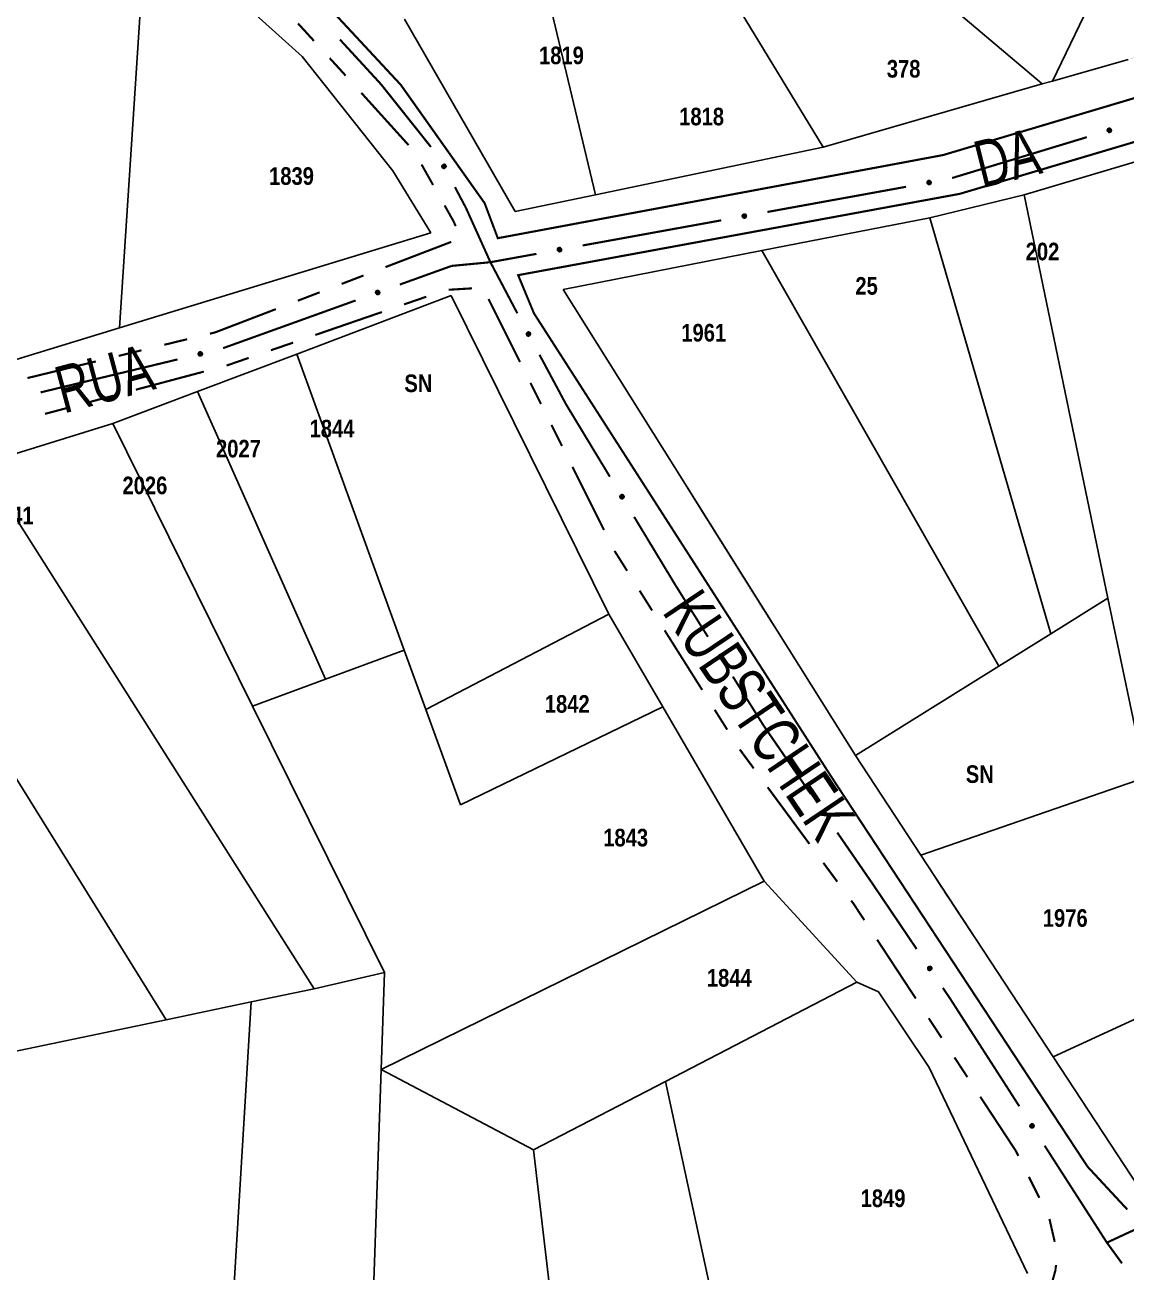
# Model space of a CAD drawing. Extents: x 201549 to 203722, y 4857623 to 4859778.
# Drawn here: x 202912.2 to 203006, y 4858339.4 to 4858445.6 of the extents above; entities that cross this region are included whole.
import ezdxf
from ezdxf.enums import TextEntityAlignment as Align

# ---------------------------------------------------------------- set-up
doc = ezdxf.new("R2010")
doc.units = 0
doc.header["$LTSCALE"] = 1.5
doc.header["$MEASUREMENT"] = 0
for name, color, linetype in [('CD-MALHA-LOTES', 40, 'CONTINUOUS'), ('RU-QUADRAS', 6, 'CONTINUOUS'), ('SV-EIXO-RUA-N-PAV', 6, 'CONTINUOUS'), ('SV-RUA-NAO-PAV-S-GUIA-C-GUIA', 7, 'CONTINUOUS'), ('SV-TXT-RUA-N-PAV-S-GUIA-C-GUIA', 7, 'CONTINUOUS'), ('Th_NmrPort', 1, 'CONTINUOUS')]:
    doc.layers.add(name, color=color, linetype=linetype)
doc.styles.add('ARIAL', font='ARIAL.TTF')
doc.styles.get("Standard").update_dxf_attribs({"font": 'swisscbo.ttf'})

msp = doc.modelspace()

# ---------------------------------------------------------------- linework, layer by layer
at = {"layer": 'CD-MALHA-LOTES', "linetype": 'Continuous'}
for p, q in [((202980.21, 4858435.22), (202959.81, 4858468.81)), ((202999.73, 4858440.83), (203012.38, 4858466.97)), ((202920.26, 4858419.81), (202922.54, 4858454.9)), ((202935.82, 4858442.94), (202922.54, 4858454.9)), ((202960.82, 4858431.15), (202955.15, 4858454.77)), ((202998.87, 4858440.59), (202988.61, 4858449.32)), ((202944.53, 4858446.12), (202953.97, 4858429.72)), ((202943.54, 4858433.2), (202935.82, 4858442.94)), ((202999.73, 4858440.83), (203006.19, 4858442.69)), ((202980.21, 4858435.22), (202998.87, 4858440.59)), ((202998.87, 4858440.59), (202999.73, 4858440.83)), ((202960.82, 4858431.15), (202980.21, 4858435.22)), ((203007.54, 4858434.18), (202997.32, 4858431.14)), ((202946.79, 4858427.92), (202943.54, 4858433.2)), ((202953.97, 4858429.72), (202960.82, 4858431.15)), ((202997.32, 4858431.14), (202989.28, 4858429.19)), ((202997.32, 4858431.14), (203004.47, 4858396.78)), ((202989.28, 4858429.19), (202974.99, 4858426.4)), ((202999.59, 4858393.74), (202989.28, 4858429.19)), ((202920.26, 4858419.81), (202946.79, 4858427.92)), ((202974.99, 4858426.4), (202958.05, 4858423.09)), ((202995.18, 4858390.99), (202974.99, 4858426.4)), ((202958.05, 4858423.09), (202982.96, 4858383.38)), ((202948.5, 4858422.57), (202935.35, 4858417.58)), ((202961.94, 4858395.43), (202948.5, 4858422.57)), ((202911.46, 4858417.11), (202920.26, 4858419.81)), ((202935.35, 4858417.58), (202926.9, 4858414.38)), ((202944.52, 4858392.36), (202935.35, 4858417.58)), ((202926.9, 4858414.38), (202919.69, 4858411.65)), ((202937.8, 4858389.88), (202926.9, 4858414.38)), ((202919.69, 4858411.65), (202908.49, 4858408.2)), ((202931.6, 4858387.58), (202919.69, 4858411.65)), ((202936.84, 4858363.5), (202908.49, 4858408.2)), ((202896.98, 4858404.69), (202924.23, 4858360.86)), ((203004.47, 4858396.78), (202999.59, 4858393.74)), ((203007.67, 4858381.49), (203004.47, 4858396.78)), ((202961.94, 4858395.43), (202946.36, 4858387.28)), ((202966.54, 4858387.52), (202961.94, 4858395.43)), ((202999.59, 4858393.74), (202995.18, 4858390.99)), ((202937.8, 4858389.88), (202944.52, 4858392.36)), ((202944.52, 4858392.36), (202946.36, 4858387.28)), ((202995.18, 4858390.99), (202982.96, 4858383.38)), ((202931.6, 4858387.58), (202937.8, 4858389.88)), ((202942.84, 4858364.87), (202931.6, 4858387.58)), ((202946.36, 4858387.28), (202949.31, 4858379.16)), ((202949.31, 4858379.16), (202966.54, 4858387.52)), ((202975.18, 4858372.68), (202966.54, 4858387.52)), ((202982.96, 4858383.38), (202988.53, 4858374.88)), ((203007.67, 4858381.49), (202988.53, 4858374.88)), ((202988.53, 4858374.88), (202999.8, 4858357.7)), ((202942.55, 4858356.62), (202975.18, 4858372.68)), ((202983.06, 4858364.05), (202975.18, 4858372.68)), ((202936.84, 4858363.5), (202942.84, 4858364.87)), ((202942.84, 4858364.87), (202942.55, 4858356.62)), ((202931.46, 4858362.38), (202936.84, 4858363.5)), ((202966.78, 4858355.61), (202983.06, 4858364.05)), ((202984.93, 4858363.25), (202983.06, 4858364.05)), ((202924.23, 4858360.86), (202931.46, 4858362.38)), ((202931.46, 4858362.38), (202929.33, 4858326.68)), ((202989.25, 4858356.78), (202984.93, 4858363.25)), ((203011.52, 4858363.09), (202999.8, 4858357.7)), ((202908.3, 4858357.54), (202924.23, 4858360.86)), ((202999.8, 4858357.7), (203007.07, 4858346.62)), ((202942.55, 4858356.62), (202941.53, 4858326.68)), ((202942.55, 4858356.62), (202955.52, 4858349.77)), ((202997.61, 4858339.25), (202989.25, 4858356.78)), ((202955.52, 4858349.77), (202966.78, 4858355.61)), ((202966.78, 4858355.61), (202972.84, 4858327.6)), ((202955.52, 4858349.77), (202958.219277, 4858326.845992))]:
    msp.add_line(p, q, dxfattribs=at)
at = {"layer": 'RU-QUADRAS', "linetype": 'Continuous'}
for points in [[(202838.78, 4858537.85, 0.01, 0.01, 0), (202855.11, 4858564.89, 0.01, 0.01, 0), (202873.18, 4858589.29, 0.01, 0.01, 0), (202905.35, 4858566.14, 0.01, 0.01, 0), (202963.88, 4858511.37, 0.01, 0.01, -0.012560619), (203003.42, 4858477, 0.01, 0.01, -0.0237926553), (203027.63, 4858448.85, 0.01, 0.01, 0), (202980.21, 4858435.22, 0.01, 0.01, 0), (202953.97, 4858429.72, 0.01, 0.01, 0), (202944.52, 4858446.13, 0.01, 0.01, 0.0347884466), (202932.18, 4858460.23, 0.01, 0.01, 0), (202910.77, 4858479.42, 0.01, 0.01, 0.0338844747), (202881.43, 4858508.94, 0.01, 0.01, 0)], [(202958.05, 4858423.09, 0.01, 0.01, 0), (202989.28, 4858429.19, 0.01, 0.01, 0), (202997.32, 4858431.14, 0.01, 0.01, 0), (203033.4, 4858441.86, 0.01, 0.01, 0), (203058.02, 4858399.48, 0.01, 0.01, 0), (203073.86, 4858375.85, 0.01, 0.01, 0), (203007.07, 4858346.62, 0.01, 0.01, -0.0101227555)]]:
    msp.add_lwpolyline(points, format="xyseb", close=True, dxfattribs=at)
msp.add_lwpolyline([(202922.54, 4858454.9, 0.01, 0.01, 0), (202935.82, 4858442.94, 0.01, 0.01, 0), (202943.54, 4858433.2, 0.01, 0.01, 0), (202946.79, 4858427.92, 0.01, 0.01, 0), (202880.94, 4858407.81, 0.01, 0.01, 0), (202884.67, 4858400.94, 0.01, 0.01, 0), (202919.69, 4858411.65, 0.01, 0.01, 0), (202948.5, 4858422.57, 0.01, 0.01, 0), (202961.94, 4858395.43, 0.01, 0.01, 0), (202975.18, 4858372.68, 0.01, 0.01, 0), (202983.05, 4858364.04, 0.01, 0.01, 0), (202984.93, 4858363.25, 0.01, 0.01, 0), (202989.25, 4858356.78, 0.01, 0.01, 0), (202997.61, 4858339.25, 0.01, 0.01, 0)], format="xyseb", dxfattribs=at)
at = {"layer": 'SV-EIXO-RUA-N-PAV', "const_width": 0.18}
for points in [[(202939.038156, 4858444.372873), (202942.421283, 4858440.691236)], [(202942.421283, 4858440.691236), (202942.534643, 4858440.567873)], [(202942.534643, 4858440.567873), (202946.78953, 4858435.221989)], [(202991.192133, 4858432.578005), (203002.67534, 4858436.061675)], [(202948.835505, 4858431.801008), (202949.771281, 4858430.033433)], [(202975.457516, 4858429.686997), (202987.264716, 4858431.829433)], [(202949.771281, 4858430.033433), (202949.778489, 4858430.019817)], [(202949.778489, 4858430.019817), (202951.825434, 4858425.474909)], [(202959.714583, 4858426.830416), (202971.521783, 4858428.972852)], [(202951.857074, 4858425.404658), (202955.778849, 4858426.116271)], [(202944.135285, 4858423.500073), (202947.898835, 4858424.854951)], [(202947.898835, 4858424.854951), (202948.551242, 4858425.089817)], [(202948.551242, 4858425.089817), (202951.842952, 4858425.403314)], [(202951.825434, 4858425.474909), (202951.857074, 4858425.404658)], [(202951.842952, 4858425.403314), (202951.857074, 4858425.404658)], [(202951.857074, 4858425.404658), (202954.151726, 4858421.049197)], [(202929.081087, 4858418.080561), (202940.371736, 4858422.145195)], [(202956.036301, 4858417.520987), (202957.925187, 4858413.995067)], [(202913.532417, 4858414.312627), (202925.1991, 4858417.121273)], [(202957.925187, 4858413.995067), (202958.293184, 4858413.308138)], [(202958.293184, 4858413.308138), (202962.030618, 4858407.129932)], [(202964.101015, 4858403.707439), (202967.20661, 4858398.5737)], [(202967.20661, 4858398.5737), (202967.633933, 4858397.86731)], [(202967.633933, 4858397.86731), (202970.384744, 4858393.484662)], [(202972.511215, 4858390.096724), (202974.637686, 4858386.708787)], [(202974.637686, 4858386.708787), (202975.131948, 4858385.921319)], [(202975.131948, 4858385.921319), (202979.142121, 4858380.098329)], [(202981.410873, 4858376.803976), (202984.246814, 4858372.686034)], [(202984.246814, 4858372.686034), (202984.409154, 4858372.450308)], [(202984.409154, 4858372.450308), (202988.166573, 4858366.886437)], [(202990.405204, 4858363.571542), (202990.964861, 4858362.742818)], [(202990.964861, 4858362.742818), (202991.017574, 4858362.664762)], [(202991.017574, 4858362.664762), (202996.912764, 4858353.489606)], [(202999.074983, 4858350.124371), (203003.939976, 4858342.552592)], [(203008.040287, 4858343.571038), (203004.413614, 4858341.88366)], [(203003.939976, 4858342.552592), (203004.379865, 4858341.867958)], [(203004.413614, 4858341.88366), (203004.379865, 4858341.867958)], [(203004.379865, 4858341.867958), (203005.665989, 4858340.100057)]]:
    msp.add_lwpolyline(points, dxfattribs=at)
at = {"layer": 'SV-EIXO-RUA-N-PAV'}
for points in [[(203004.419758, 4858436.705915), (203004.442199, 4858436.749371), (203004.470372, 4858436.78213), (203004.501734, 4858436.80269), (203004.534185, 4858436.813632), (203004.568645, 4858436.821087), (203004.605046, 4858436.820938), (203004.64541, 4858436.811824), (203004.68916, 4858436.789619), (203004.720823, 4858436.758552), (203004.742624, 4858436.728884), (203004.755982, 4858436.695703), (203004.762664, 4858436.662105), (203004.761258, 4858436.624299), (203004.751622, 4858436.583484), (203004.728229, 4858436.540032), (203004.700389, 4858436.508105), (203004.669532, 4858436.489014), (203004.636089, 4858436.475797), (203004.600817, 4858436.468607), (203004.565086, 4858436.46896), (203004.524009, 4858436.478736), (203004.481427, 4858436.502393), (203004.449267, 4858436.529797), (203004.429749, 4858436.560377), (203004.417477, 4858436.593595), (203004.409579, 4858436.628067), (203004.408206, 4858436.664664), (203004.419758, 4858436.705915)], [(202947.929791, 4858433.747073), (202947.976736, 4858433.733353), (202948.014277, 4858433.711962), (202948.040453, 4858433.685109), (202948.057397, 4858433.655348), (202948.071302, 4858433.622949), (202948.078115, 4858433.587191), (202948.076885, 4858433.545829), (202948.063453, 4858433.49864), (202948.039012, 4858433.461623), (202948.014059, 4858433.434552), (202947.984043, 4858433.415097), (202947.952343, 4858433.402116), (202947.914965, 4858433.396268), (202947.873061, 4858433.397924), (202947.825938, 4858433.412579), (202947.789277, 4858433.433802), (202947.76464, 4858433.46044), (202947.745273, 4858433.49074), (202947.731473, 4858433.523987), (202947.724988, 4858433.559126), (202947.726732, 4858433.601315), (202947.741812, 4858433.647634), (202947.762562, 4858433.68444), (202947.788848, 4858433.709444), (202947.819107, 4858433.72784), (202947.851433, 4858433.742182), (202947.887093, 4858433.750526), (202947.929791, 4858433.747073)], [(202989.071557, 4858432.269165), (202989.098838, 4858432.309758), (202989.130585, 4858432.339067), (202989.1641, 4858432.355891), (202989.197593, 4858432.363035), (202989.232681, 4858432.366485), (202989.268824, 4858432.362158), (202989.307875, 4858432.34847), (202989.348787, 4858432.32139), (202989.376674, 4858432.286894), (202989.394926, 4858432.254919), (202989.404387, 4858432.220424), (202989.407167, 4858432.186282), (202989.401431, 4858432.148887), (202989.387173, 4858432.109448), (202989.358947, 4858432.068968), (202989.327626, 4858432.040448), (202989.294781, 4858432.025026), (202989.260042, 4858432.015734), (202989.224178, 4858432.012642), (202989.188723, 4858432.017093), (202989.14904, 4858432.03152), (202989.109456, 4858432.059909), (202989.080654, 4858432.090824), (202989.064775, 4858432.123443), (202989.056397, 4858432.15785), (202989.052509, 4858432.193), (202989.055346, 4858432.229514), (202989.071557, 4858432.269165)], [(202973.328624, 4858429.412584), (202973.355905, 4858429.453177), (202973.387652, 4858429.482486), (202973.421167, 4858429.49931), (202973.45466, 4858429.506454), (202973.489747, 4858429.509904), (202973.525891, 4858429.505577), (202973.564942, 4858429.49189), (202973.605854, 4858429.464809), (202973.633741, 4858429.430313), (202973.651993, 4858429.398338), (202973.661453, 4858429.363843), (202973.664234, 4858429.329701), (202973.658498, 4858429.292306), (202973.64424, 4858429.252867), (202973.616014, 4858429.212387), (202973.584692, 4858429.183867), (202973.551848, 4858429.168445), (202973.517109, 4858429.159154), (202973.481245, 4858429.156061), (202973.44579, 4858429.160513), (202973.406107, 4858429.174939), (202973.366522, 4858429.203328), (202973.33772, 4858429.234243), (202973.321842, 4858429.266862), (202973.313464, 4858429.301269), (202973.309576, 4858429.33642), (202973.312413, 4858429.372933), (202973.328624, 4858429.412584)], [(202957.585691, 4858426.556003), (202957.612972, 4858426.596596), (202957.644719, 4858426.625905), (202957.678234, 4858426.642729), (202957.711726, 4858426.649873), (202957.746814, 4858426.653323), (202957.782957, 4858426.648997), (202957.822009, 4858426.635309), (202957.862921, 4858426.608228), (202957.890808, 4858426.573732), (202957.909059, 4858426.541757), (202957.91852, 4858426.507262), (202957.9213, 4858426.47312), (202957.915565, 4858426.435725), (202957.901307, 4858426.396286), (202957.87308, 4858426.355806), (202957.841759, 4858426.327286), (202957.808915, 4858426.311864), (202957.774175, 4858426.302573), (202957.738311, 4858426.29948), (202957.702857, 4858426.303932), (202957.663174, 4858426.318359), (202957.623589, 4858426.346747), (202957.594787, 4858426.377662), (202957.578908, 4858426.410281), (202957.570531, 4858426.444688), (202957.566643, 4858426.479839), (202957.569479, 4858426.516352), (202957.585691, 4858426.556003)], [(202942.081037, 4858422.87754), (202942.101233, 4858422.922084), (202942.127699, 4858422.956237), (202942.157972, 4858422.97837), (202942.189823, 4858422.990952), (202942.223858, 4858423.000154), (202942.260219, 4858423.001861), (202942.300995, 4858422.994817), (202942.345821, 4858422.974871), (202942.379026, 4858422.94546), (202942.402312, 4858422.916941), (202942.417345, 4858422.884485), (202942.42573, 4858422.851272), (202942.426255, 4858422.813443), (202942.418712, 4858422.77219), (202942.397565, 4858422.727601), (202942.371389, 4858422.694296), (202942.341545, 4858422.673657), (202942.30882, 4858422.658751), (202942.27396, 4858422.649773), (202942.238258, 4858422.648303), (202942.196736, 4858422.655972), (202942.153003, 4858422.677427), (202942.119487, 4858422.703156), (202942.098435, 4858422.732701), (202942.084486, 4858422.76525), (202942.074841, 4858422.799275), (202942.071603, 4858422.835755), (202942.081037, 4858422.87754)], [(202955.121043, 4858419.462581), (202955.168055, 4858419.449092), (202955.2057, 4858419.427886), (202955.232008, 4858419.401162), (202955.249098, 4858419.371484), (202955.263162, 4858419.339154), (202955.27015, 4858419.30343), (202955.269123, 4858419.262062), (202955.255923, 4858419.214808), (202955.231664, 4858419.177671), (202955.206844, 4858419.150478), (202955.176924, 4858419.130876), (202955.145288, 4858419.117739), (202955.10794, 4858419.111708), (202955.066028, 4858419.113158), (202955.018833, 4858419.127581), (202954.982069, 4858419.148624), (202954.957302, 4858419.175141), (202954.937786, 4858419.205345), (202954.923823, 4858419.238524), (202954.917166, 4858419.273631), (202954.918702, 4858419.315828), (202954.933554, 4858419.36222), (202954.954124, 4858419.399128), (202954.980286, 4858419.424261), (202955.010455, 4858419.442805), (202955.04271, 4858419.457305), (202955.078329, 4858419.465825), (202955.121043, 4858419.462581)], [(202926.978093, 4858417.662775), (202927.003028, 4858417.704849), (202927.033062, 4858417.735912), (202927.065569, 4858417.75461), (202927.098602, 4858417.763642), (202927.133438, 4858417.769076), (202927.169768, 4858417.766807), (202927.209533, 4858417.755356), (202927.251915, 4858417.730639), (202927.281713, 4858417.697781), (202927.301749, 4858417.666892), (202927.313151, 4858417.632989), (202927.317864, 4858417.59906), (202927.314258, 4858417.5614), (202927.30226, 4858417.521215), (202927.276375, 4858417.4792), (202927.246721, 4858417.448949), (202927.214805, 4858417.431689), (202927.180648, 4858417.420442), (202927.145017, 4858417.415321), (202927.109367, 4858417.417754), (202927.06893, 4858417.429907), (202927.027799, 4858417.456005), (202926.99729, 4858417.485236), (202926.979587, 4858417.516902), (202926.969271, 4858417.550779), (202926.963396, 4858417.585653), (202926.964157, 4858417.622268), (202926.978093, 4858417.662775)], [(202963.085635, 4858405.598599), (202963.133287, 4858405.587583), (202963.171988, 4858405.568372), (202963.199655, 4858405.543057), (202963.218271, 4858405.514313), (202963.234004, 4858405.482761), (202963.242848, 4858405.44745), (202963.243982, 4858405.406085), (202963.233267, 4858405.358206), (202963.21098, 4858405.319854), (202963.187614, 4858405.291401), (202963.158758, 4858405.270264), (202963.127851, 4858405.255494), (202963.090869, 4858405.247521), (202963.048938, 4858405.246781), (202963.001055, 4858405.25872), (202962.963242, 4858405.277815), (202962.937124, 4858405.303003), (202962.916058, 4858405.332147), (202962.900382, 4858405.364551), (202962.891901, 4858405.399263), (202962.891231, 4858405.441482), (202962.903642, 4858405.488587), (202962.922256, 4858405.526518), (202962.947071, 4858405.552983), (202962.97623, 4858405.573077), (202963.007685, 4858405.589241), (202963.04281, 4858405.599609), (202963.085635, 4858405.598599)], [(202971.464833, 4858391.970909), (202971.512659, 4858391.960679), (202971.551672, 4858391.942107), (202971.579752, 4858391.917252), (202971.598839, 4858391.888818), (202971.615089, 4858391.857529), (202971.624513, 4858391.822369), (202971.626328, 4858391.781028), (202971.616403, 4858391.732979), (202971.594751, 4858391.694265), (202971.571856, 4858391.665432), (202971.543353, 4858391.643822), (202971.512693, 4858391.628545), (202971.475846, 4858391.619964), (202971.433934, 4858391.618533), (202971.38586, 4858391.629683), (202971.347738, 4858391.648153), (202971.321209, 4858391.672907), (202971.299666, 4858391.7017), (202971.283458, 4858391.733842), (202971.274407, 4858391.76841), (202971.273042, 4858391.810612), (202971.284676, 4858391.857914), (202971.302663, 4858391.896147), (202971.327038, 4858391.923017), (202971.355863, 4858391.943588), (202971.387047, 4858391.960268), (202971.421996, 4858391.971213), (202971.464833, 4858391.970909)], [(202980.285664, 4858378.631922), (202980.333883, 4858378.623737), (202980.37365, 4858378.606843), (202980.402763, 4858378.583205), (202980.423043, 4858378.555609), (202980.44061, 4858378.525041), (202980.451522, 4858378.490313), (202980.455095, 4858378.449087), (202980.447224, 4858378.40066), (202980.42724, 4858378.361059), (202980.405593, 4858378.331277), (202980.378035, 4858378.308474), (202980.348053, 4858378.291906), (202980.311606, 4858378.281764), (202980.269792, 4858378.278551), (202980.221288, 4858378.287644), (202980.182414, 4858378.304474), (202980.154855, 4858378.328077), (202980.132106, 4858378.355927), (202980.114545, 4858378.38735), (202980.10403, 4858378.421501), (202980.100871, 4858378.463607), (202980.11048, 4858378.511362), (202980.126824, 4858378.550325), (202980.150033, 4858378.578208), (202980.177956, 4858378.599988), (202980.208402, 4858378.61798), (202980.242854, 4858378.630403), (202980.285664, 4858378.631922)], [(202989.296703, 4858365.409668), (202989.344845, 4858365.401044), (202989.384457, 4858365.383788), (202989.413353, 4858365.359886), (202989.43338, 4858365.332107), (202989.450668, 4858365.301379), (202989.461263, 4858365.266554), (202989.464461, 4858365.225297), (202989.456148, 4858365.176943), (202989.435804, 4858365.137526), (202989.413887, 4858365.107943), (202989.386122, 4858365.085392), (202989.35599, 4858365.069097), (202989.319452, 4858365.059288), (202989.27761, 4858365.056456), (202989.229191, 4858365.065991), (202989.190472, 4858365.083175), (202989.16313, 4858365.107028), (202989.140635, 4858365.135084), (202989.123362, 4858365.166666), (202989.113158, 4858365.200911), (202989.110383, 4858365.243044), (202989.120427, 4858365.290709), (202989.137125, 4858365.329522), (202989.160588, 4858365.357193), (202989.188708, 4858365.378717), (202989.219317, 4858365.396431), (202989.25388, 4858365.408539), (202989.296703, 4858365.409668)], [(202998.008818, 4858351.987373), (202998.05675, 4858351.97765), (202998.095957, 4858351.959492), (202998.124299, 4858351.934936), (202998.143685, 4858351.906705), (202998.160266, 4858351.87559), (202998.170062, 4858351.840532), (202998.172314, 4858351.799212), (202998.162898, 4858351.751061), (202998.141658, 4858351.71212), (202998.119069, 4858351.683046), (202998.090796, 4858351.661136), (202998.0603, 4858351.645535), (202998.023546, 4858351.636564), (202997.981651, 4858351.63469), (202997.933462, 4858351.64533), (202997.895147, 4858351.663395), (202997.868357, 4858351.687867), (202997.84651, 4858351.716431), (202997.829963, 4858351.748399), (202997.820546, 4858351.782869), (202997.818735, 4858351.825055), (202997.829867, 4858351.872478), (202997.847449, 4858351.910898), (202997.871538, 4858351.938025), (202997.900143, 4858351.9589), (202997.931149, 4858351.97591), (202997.965981, 4858351.987223), (202998.008818, 4858351.987373)]]:
    msp.add_lwpolyline(points, close=True, dxfattribs=at)
for points in [[(203004.408206, 4858436.664664), (203004.68916, 4858436.789619)], [(203004.409579, 4858436.628067), (203004.720823, 4858436.758552)], [(203004.41346, 4858436.647604), (203004.700477, 4858436.773176)], [(203004.415308, 4858436.683813), (203004.664459, 4858436.797898)], [(203004.416834, 4858436.612979), (203004.726446, 4858436.74398)], [(203004.417477, 4858436.593595), (203004.742624, 4858436.728884)], [(203004.419758, 4858436.705915), (203004.64541, 4858436.811824)], [(203004.426224, 4858436.577327), (203004.748379, 4858436.709282)], [(203004.429749, 4858436.560377), (203004.755982, 4858436.695703)], [(203004.432943, 4858436.729089), (203004.618273, 4858436.813831)], [(203004.442199, 4858436.749371), (203004.605046, 4858436.820938)], [(203004.443052, 4858436.545358), (203004.756581, 4858436.677548)], [(203004.449267, 4858436.529797), (203004.762664, 4858436.662105)], [(203004.458178, 4858436.768115), (203004.57866, 4858436.817499)], [(203004.467715, 4858436.515766), (203004.75774, 4858436.640825)], [(203004.470372, 4858436.78213), (203004.568645, 4858436.821087)], [(203004.481427, 4858436.502393), (203004.761258, 4858436.624299)], [(203004.505949, 4858436.493143), (203004.753676, 4858436.602518)], [(203004.524009, 4858436.478736), (203004.751622, 4858436.583484)], [(203004.549127, 4858436.477723), (203004.732637, 4858436.559062)], [(203004.565086, 4858436.46896), (203004.728229, 4858436.540032)], [(203004.58692, 4858436.470651), (203004.708312, 4858436.521737)], [(203004.600817, 4858436.468607), (203004.700389, 4858436.508105)], [(202947.724988, 4858433.559126), (202947.825938, 4858433.412579)], [(202947.726732, 4858433.601315), (202947.873061, 4858433.397924)], [(202947.730539, 4858433.576467), (202947.845459, 4858433.41189)], [(202947.730823, 4858433.538018), (202947.804173, 4858433.428632)], [(202947.731473, 4858433.523987), (202947.789277, 4858433.433802)], [(202947.73742, 4858433.621796), (202947.892136, 4858433.399547)], [(202947.741812, 4858433.647634), (202947.914965, 4858433.396268)], [(202947.752317, 4858433.66365), (202947.930514, 4858433.402881)], [(202947.762562, 4858433.68444), (202947.952343, 4858433.402116)], [(202947.776649, 4858433.693515), (202947.966338, 4858433.411039)], [(202947.788848, 4858433.709444), (202947.984043, 4858433.415097)], [(202947.804812, 4858433.716144), (202947.995919, 4858433.425156)], [(202947.819107, 4858433.72784), (202948.014059, 4858433.434552)], [(202947.838011, 4858433.732176), (202948.025784, 4858433.453318)], [(202947.851433, 4858433.742182), (202948.039012, 4858433.461623)], [(202947.871352, 4858433.742107), (202948.049477, 4858433.484389)], [(202947.887093, 4858433.750526), (202948.063453, 4858433.49864)], [(202947.907246, 4858433.747215), (202948.066857, 4858433.524469)], [(202947.929791, 4858433.747073), (202948.076885, 4858433.545829)], [(202947.955059, 4858433.738561), (202948.073667, 4858433.572849)], [(202947.976736, 4858433.733353), (202948.078115, 4858433.587191)], [(202947.998189, 4858433.721252), (202948.069695, 4858433.612432)], [(202948.014277, 4858433.711962), (202948.071302, 4858433.622949)], [(202989.052509, 4858432.193), (202989.376674, 4858432.286894)], [(202989.055346, 4858432.229514), (202989.348787, 4858432.32139)], [(202989.056397, 4858432.15785), (202989.394926, 4858432.254919)], [(202989.057984, 4858432.177179), (202989.380587, 4858432.271773)], [(202989.058607, 4858432.211962), (202989.358142, 4858432.303757)], [(202989.063219, 4858432.140686), (202989.398393, 4858432.234787)], [(202989.0646, 4858432.24772), (202989.325199, 4858432.33245)], [(202989.064775, 4858432.123443), (202989.404387, 4858432.220424)], [(202989.071557, 4858432.269165), (202989.307875, 4858432.34847)], [(202989.076266, 4858432.106996), (202989.402897, 4858432.202321)], [(202989.080654, 4858432.090824), (202989.407167, 4858432.186282)], [(202989.087316, 4858432.290672), (202989.281148, 4858432.353579)], [(202989.097369, 4858432.074768), (202989.399833, 4858432.165708)], [(202989.098838, 4858432.309758), (202989.268824, 4858432.362158)], [(202989.109456, 4858432.059909), (202989.401431, 4858432.148887)], [(202989.116864, 4858432.326543), (202989.242218, 4858432.36177)], [(202989.130585, 4858432.339067), (202989.232681, 4858432.366485)], [(202989.132753, 4858432.047905), (202989.391398, 4858432.12812)], [(202989.14904, 4858432.03152), (202989.387173, 4858432.109448)], [(202989.173875, 4858432.027631), (202989.36551, 4858432.087366)], [(202989.188723, 4858432.017093), (202989.358947, 4858432.068968)], [(202989.210607, 4858432.016268), (202989.337061, 4858432.053081)], [(202989.224178, 4858432.012642), (202989.327626, 4858432.040448)], [(202973.309576, 4858429.33642), (202973.633741, 4858429.430313)], [(202973.312413, 4858429.372933), (202973.605854, 4858429.464809)], [(202973.313464, 4858429.301269), (202973.651993, 4858429.398338)], [(202973.315051, 4858429.320598), (202973.637654, 4858429.415192)], [(202973.315674, 4858429.355382), (202973.615208, 4858429.447176)], [(202973.320286, 4858429.284105), (202973.655459, 4858429.378206)], [(202973.321667, 4858429.391139), (202973.582266, 4858429.475869)], [(202973.321842, 4858429.266862), (202973.661453, 4858429.363843)], [(202973.328624, 4858429.412584), (202973.564942, 4858429.49189)], [(202973.333333, 4858429.250415), (202973.659964, 4858429.34574)], [(202973.33772, 4858429.234243), (202973.664234, 4858429.329701)], [(202973.344382, 4858429.434091), (202973.538215, 4858429.496999)], [(202973.354436, 4858429.218187), (202973.656899, 4858429.309127)], [(202973.355905, 4858429.453177), (202973.525891, 4858429.505577)], [(202973.366522, 4858429.203328), (202973.658498, 4858429.292306)], [(202973.37393, 4858429.469963), (202973.499285, 4858429.50519)], [(202973.387652, 4858429.482486), (202973.489747, 4858429.509904)], [(202973.38982, 4858429.191325), (202973.648465, 4858429.271539)], [(202973.406107, 4858429.174939), (202973.64424, 4858429.252867)], [(202973.430942, 4858429.17105), (202973.622577, 4858429.230785)], [(202973.44579, 4858429.160513), (202973.616014, 4858429.212387)], [(202973.467674, 4858429.159687), (202973.594128, 4858429.1965)], [(202973.481245, 4858429.156061), (202973.584692, 4858429.183867)], [(202957.566643, 4858426.479839), (202957.890808, 4858426.573732)], [(202957.569479, 4858426.516352), (202957.862921, 4858426.608228)], [(202957.570531, 4858426.444688), (202957.909059, 4858426.541757)], [(202957.572118, 4858426.464018), (202957.89472, 4858426.558611)], [(202957.57274, 4858426.498801), (202957.872275, 4858426.590595)], [(202957.577353, 4858426.427524), (202957.912526, 4858426.521625)], [(202957.578733, 4858426.534558), (202957.839333, 4858426.619288)], [(202957.578908, 4858426.410281), (202957.91852, 4858426.507262)], [(202957.585691, 4858426.556003), (202957.822009, 4858426.635309)], [(202957.5904, 4858426.393834), (202957.91703, 4858426.489159)], [(202957.594787, 4858426.377662), (202957.9213, 4858426.47312)], [(202957.601449, 4858426.577511), (202957.795282, 4858426.640418)], [(202957.611502, 4858426.361607), (202957.913966, 4858426.452546)], [(202957.612972, 4858426.596596), (202957.782957, 4858426.648997)], [(202957.623589, 4858426.346747), (202957.915565, 4858426.435725)], [(202957.630997, 4858426.613382), (202957.756352, 4858426.648609)], [(202957.644719, 4858426.625905), (202957.746814, 4858426.653323)], [(202957.646886, 4858426.334744), (202957.905532, 4858426.414959)], [(202957.663174, 4858426.318359), (202957.901307, 4858426.396286)], [(202957.688009, 4858426.314469), (202957.879643, 4858426.374204)], [(202957.702857, 4858426.303932), (202957.87308, 4858426.355806)], [(202957.724741, 4858426.303106), (202957.851194, 4858426.339919)], [(202957.738311, 4858426.29948), (202957.841759, 4858426.327286)], [(202942.071603, 4858422.835755), (202942.345821, 4858422.974871)], [(202942.074841, 4858422.799275), (202942.379026, 4858422.94546)], [(202942.07772, 4858422.85524), (202942.32073, 4858422.98188)], [(202942.07772, 4858422.818984), (202942.357962, 4858422.959028)], [(202942.081037, 4858422.87754), (202942.300995, 4858422.994817)], [(202942.082856, 4858422.784576), (202942.385385, 4858422.931193)], [(202942.084486, 4858422.76525), (202942.402312, 4858422.916941)], [(202942.093024, 4858422.901356), (202942.273792, 4858422.995438)], [(202942.094051, 4858422.74945), (202942.409059, 4858422.897659)], [(202942.098435, 4858422.732701), (202942.417345, 4858422.884485)], [(202942.101233, 4858422.922084), (202942.260219, 4858423.001861)], [(202942.112487, 4858422.71838), (202942.418868, 4858422.866384)], [(202942.116236, 4858422.941618), (202942.234043, 4858422.997081)], [(202942.119487, 4858422.703156), (202942.42573, 4858422.851272)], [(202942.127699, 4858422.956237), (202942.223858, 4858423.000154)], [(202942.138627, 4858422.690084), (202942.421898, 4858422.829768)], [(202942.153003, 4858422.677427), (202942.426255, 4858422.813443)], [(202942.177964, 4858422.66944), (202942.419792, 4858422.791304)], [(202942.196736, 4858422.655972), (202942.418712, 4858422.77219)], [(202942.221872, 4858422.656241), (202942.400997, 4858422.746831)], [(202942.238258, 4858422.648303), (202942.397565, 4858422.727601)], [(202942.259977, 4858422.651106), (202942.378606, 4858422.708315)], [(202942.27396, 4858422.649773), (202942.371389, 4858422.694296)], [(202954.917166, 4858419.273631), (202955.018833, 4858419.127581)], [(202954.918702, 4858419.315828), (202955.066028, 4858419.113158)], [(202954.922631, 4858419.290999), (202955.038358, 4858419.126989)], [(202954.923104, 4858419.252552), (202954.99699, 4858419.143527)], [(202954.923823, 4858419.238524), (202954.982069, 4858419.148624)], [(202954.92929, 4858419.336362), (202955.085095, 4858419.114875)], [(202954.933554, 4858419.36222), (202955.10794, 4858419.111708)], [(202954.943981, 4858419.378288), (202955.123456, 4858419.118397)], [(202954.954124, 4858419.399128), (202955.145288, 4858419.117739)], [(202954.968166, 4858419.408272), (202955.159239, 4858419.126731)], [(202954.980286, 4858419.424261), (202955.176924, 4858419.130876)], [(202954.996217, 4858419.431039), (202955.188751, 4858419.140993)], [(202955.010455, 4858419.442805), (202955.206844, 4858419.150478)], [(202955.029337, 4858419.447234), (202955.218477, 4858419.169301)], [(202955.04271, 4858419.457305), (202955.231664, 4858419.177671)], [(202955.062629, 4858419.457329), (202955.242017, 4858419.200488)], [(202955.078329, 4858419.465825), (202955.255923, 4858419.214808)], [(202955.098498, 4858419.462613), (202955.2592, 4858419.240653)], [(202955.121043, 4858419.462581), (202955.269123, 4858419.262062)], [(202955.146352, 4858419.454193), (202955.265773, 4858419.289066)], [(202955.168055, 4858419.449092), (202955.27015, 4858419.30343)], [(202955.189567, 4858419.437096), (202955.261606, 4858419.328629)], [(202955.2057, 4858419.427886), (202955.263162, 4858419.339154)], [(202926.963396, 4858417.585653), (202927.281713, 4858417.697781)], [(202926.964157, 4858417.622268), (202927.251915, 4858417.730639)], [(202926.968408, 4858417.60493), (202927.262255, 4858417.713565)], [(202926.969271, 4858417.550779), (202927.301749, 4858417.666892)], [(202926.969759, 4858417.570167), (202927.286478, 4858417.682906)], [(202926.972363, 4858417.64097), (202927.227738, 4858417.740343)], [(202926.977056, 4858417.534029), (202927.306352, 4858417.646989)], [(202926.978093, 4858417.662775), (202927.209533, 4858417.755356)], [(202926.979587, 4858417.516902), (202927.313151, 4858417.632989)], [(202926.991992, 4858417.501134), (202927.312691, 4858417.61483)], [(202926.992607, 4858417.685141), (202927.182559, 4858417.758941)], [(202926.99729, 4858417.485236), (202927.317864, 4858417.59906)], [(202927.003028, 4858417.704849), (202927.169768, 4858417.766807)], [(202927.014889, 4858417.470155), (202927.311708, 4858417.578103)], [(202927.020073, 4858417.722631), (202927.143227, 4858417.76491)], [(202927.027799, 4858417.456005), (202927.314258, 4858417.5614)], [(202927.033062, 4858417.735912), (202927.133438, 4858417.769076)], [(202927.051739, 4858417.445342), (202927.305419, 4858417.540097)], [(202927.06893, 4858417.429907), (202927.30226, 4858417.521215)], [(202927.093946, 4858417.427433), (202927.281884, 4858417.49794)], [(202927.109367, 4858417.417754), (202927.276375, 4858417.4792)], [(202927.131263, 4858417.418171), (202927.255425, 4858417.462097)], [(202927.145017, 4858417.415321), (202927.246721, 4858417.448949)], [(202962.891231, 4858405.441482), (202963.048938, 4858405.246781)], [(202962.891901, 4858405.399263), (202963.001055, 4858405.25872)], [(202962.896452, 4858405.416892), (202963.020584, 4858405.259148)], [(202962.898931, 4858405.378523), (202962.978409, 4858405.273504)], [(202962.900382, 4858405.364551), (202962.963242, 4858405.277815)], [(202962.900733, 4858405.462541), (202963.06789, 4858405.249491)], [(202962.903642, 4858405.488587), (202963.090869, 4858405.247521)], [(202962.913215, 4858405.505177), (202963.106014, 4858405.255011)], [(202962.922256, 4858405.526518), (202963.127851, 4858405.255494)], [(202962.935802, 4858405.536383), (202963.141314, 4858405.265202)], [(202962.947071, 4858405.552983), (202963.158758, 4858405.270264)], [(202962.962626, 4858405.560583), (202963.17004, 4858405.280985)], [(202962.97623, 4858405.573077), (202963.187614, 4858405.291401)], [(202962.994855, 4858405.578485), (202963.198248, 4858405.310807)], [(202963.007685, 4858405.589241), (202963.21098, 4858405.319854)], [(202963.027574, 4858405.590305), (202963.220128, 4858405.34318)], [(202963.04281, 4858405.599609), (202963.233267, 4858405.358206)], [(202963.063119, 4858405.597454), (202963.235191, 4858405.384187)], [(202963.085635, 4858405.598599), (202963.243982, 4858405.406085)], [(202963.111347, 4858405.591544), (202963.239226, 4858405.432877)], [(202963.133287, 4858405.587583), (202963.242848, 4858405.44745)], [(202963.155396, 4858405.576727), (202963.233, 4858405.472169)], [(202963.171988, 4858405.568372), (202963.234004, 4858405.482761)], [(202971.273042, 4858391.810612), (202971.433934, 4858391.618533)], [(202971.274407, 4858391.76841), (202971.38586, 4858391.629683)], [(202971.278667, 4858391.786111), (202971.40538, 4858391.630432)], [(202971.281778, 4858391.747788), (202971.362974, 4858391.644092)], [(202971.282196, 4858391.831824), (202971.452838, 4858391.621555)], [(202971.283458, 4858391.733842), (202971.347738, 4858391.648153)], [(202971.284676, 4858391.857914), (202971.475846, 4858391.619964)], [(202971.293975, 4858391.87466), (202971.490867, 4858391.627703)], [(202971.302663, 4858391.896147), (202971.512693, 4858391.628545)], [(202971.316044, 4858391.906233), (202971.525993, 4858391.638473)], [(202971.327038, 4858391.923017), (202971.543353, 4858391.643822)], [(202971.342466, 4858391.930873), (202971.554456, 4858391.654727)], [(202971.355863, 4858391.943588), (202971.571856, 4858391.665432)], [(202971.374396, 4858391.949303), (202971.582169, 4858391.68501)], [(202971.387047, 4858391.960268), (202971.594751, 4858391.694265)], [(202971.406916, 4858391.961659), (202971.603513, 4858391.717739)], [(202971.421996, 4858391.971213), (202971.616403, 4858391.732979)], [(202971.442338, 4858391.969393), (202971.617898, 4858391.758989)], [(202971.464833, 4858391.970909), (202971.626328, 4858391.781028)], [(202971.490658, 4858391.964278), (202971.621132, 4858391.807738)], [(202971.512659, 4858391.960679), (202971.624513, 4858391.822369)], [(202971.534944, 4858391.950188), (202971.614259, 4858391.846922)], [(202971.551672, 4858391.942107), (202971.615089, 4858391.857529)], [(202980.100871, 4858378.463607), (202980.269792, 4858378.278551)], [(202980.10403, 4858378.421501), (202980.221288, 4858378.287644)], [(202980.107533, 4858378.439368), (202980.240757, 4858378.289223)], [(202980.109113, 4858378.48519), (202980.288551, 4858378.282375)], [(202980.11048, 4858378.511362), (202980.311606, 4858378.281764)], [(202980.112272, 4858378.401212), (202980.197809, 4858378.301066)], [(202980.114545, 4858378.38735), (202980.182414, 4858378.304474)], [(202980.119058, 4858378.528488), (202980.326283, 4858378.290135)], [(202980.126824, 4858378.550325), (202980.348053, 4858378.291906)], [(202980.139763, 4858378.560972), (202980.36092, 4858378.302391)], [(202980.150033, 4858378.578208), (202980.378035, 4858378.308474)], [(202980.165112, 4858378.586714), (202980.388665, 4858378.319842)], [(202980.177956, 4858378.599988), (202980.405593, 4858378.331277)], [(202980.196229, 4858378.606486), (202980.415064, 4858378.351277)], [(202980.208402, 4858378.61798), (202980.42724, 4858378.361059)], [(202980.228194, 4858378.620216), (202980.434995, 4858378.384885)], [(202980.242854, 4858378.630403), (202980.447224, 4858378.40066)], [(202980.263255, 4858378.62945), (202980.447612, 4858378.426709)], [(202980.285664, 4858378.631922), (202980.455095, 4858378.449087)], [(202980.311748, 4858378.626397), (202980.448767, 4858378.475552)], [(202980.333883, 4858378.623737), (202980.451522, 4858378.490313)], [(202980.356594, 4858378.614204), (202980.440233, 4858378.514408)], [(202980.37365, 4858378.606843), (202980.44061, 4858378.525041)], [(202989.110383, 4858365.243044), (202989.27761, 4858365.056456)], [(202989.113158, 4858365.200911), (202989.229191, 4858365.065991)], [(202989.116825, 4858365.218746), (202989.248674, 4858365.067393)], [(202989.118822, 4858365.264551), (202989.296403, 4858365.060109)], [(202989.120427, 4858365.290709), (202989.319452, 4858365.059288)], [(202989.121216, 4858365.180548), (202989.205836, 4858365.079626)], [(202989.123362, 4858365.166666), (202989.190472, 4858365.083175)], [(202989.129161, 4858365.307757), (202989.334205, 4858365.067525)], [(202989.137125, 4858365.329522), (202989.35599, 4858365.069097)], [(202989.150161, 4858365.340051), (202989.368952, 4858365.079465)], [(202989.160588, 4858365.357193), (202989.386122, 4858365.085392)], [(202989.175744, 4858365.36556), (202989.396855, 4858365.096662)], [(202989.188708, 4858365.378717), (202989.413887, 4858365.107943)], [(202989.20704, 4858365.385049), (202989.423539, 4858365.127855)], [(202989.219317, 4858365.396431), (202989.435804, 4858365.137526)], [(202989.239128, 4858365.398486), (202989.443776, 4858365.16128)], [(202989.25388, 4858365.408539), (202989.456148, 4858365.176943)], [(202989.274272, 4858365.4074), (202989.456773, 4858365.202988)], [(202989.296703, 4858365.409668), (202989.464461, 4858365.225297)], [(202989.322735, 4858365.403905), (202989.458374, 4858365.251818)], [(202989.344845, 4858365.401044), (202989.461263, 4858365.266554)], [(202989.367468, 4858365.391305), (202989.450194, 4858365.290751)], [(202989.384457, 4858365.383788), (202989.450668, 4858365.301379)], [(202997.818735, 4858351.825055), (202997.981651, 4858351.63469)], [(202997.820546, 4858351.782869), (202997.933462, 4858351.64533)], [(202997.824619, 4858351.800615), (202997.952973, 4858351.646286)], [(202997.827664, 4858351.846363), (202998.000523, 4858351.637912)], [(202997.828136, 4858351.762327), (202997.910425, 4858351.659496)], [(202997.829867, 4858351.872478), (202998.023546, 4858351.636564)], [(202997.829963, 4858351.748399), (202997.895147, 4858351.663395)], [(202997.838988, 4858351.889321), (202998.038484, 4858351.644462)], [(202997.847449, 4858351.910898), (202998.0603, 4858351.645535)], [(202997.860722, 4858351.921126), (202998.073495, 4858351.655603)], [(202997.871538, 4858351.938025), (202998.090796, 4858351.661136)], [(202997.886882, 4858351.946043), (202998.101784, 4858351.672158)], [(202997.900143, 4858351.9589), (202998.119069, 4858351.683046)], [(202997.918615, 4858351.964811), (202998.129175, 4858351.702732)], [(202997.931149, 4858351.97591), (202998.141658, 4858351.71212)], [(202997.951003, 4858351.977511), (202998.150171, 4858351.735685)], [(202997.965981, 4858351.987223), (202998.162898, 4858351.751061)], [(202997.986341, 4858351.985619), (202998.164119, 4858351.777085)], [(202998.008818, 4858351.987373), (202998.172314, 4858351.799212)], [(202998.034712, 4858351.981016), (202998.166836, 4858351.825866)], [(202998.05675, 4858351.97765), (202998.170062, 4858351.840532)], [(202998.079145, 4858351.967396), (202998.159549, 4858351.864975)], [(202998.095957, 4858351.959492), (202998.160266, 4858351.87559)]]:
    msp.add_lwpolyline(points, dxfattribs=at)
at = {"layer": 'SV-RUA-NAO-PAV-S-GUIA-C-GUIA', "const_width": 0.18}
for points in [[(203033.243507, 4858447.286117), (202990.425113, 4858434.535051), (202952.486756, 4858427.451126), (202951.365054, 4858430.433755), (202944.221803, 4858440.516092), (202935.183036, 4858450.24009), (202926.853814, 4858457.964642), (202914.709363, 4858469.577959), (202904.402062, 4858480.927835), (202892.160927, 4858494.163489), (202876.255123, 4858508.914892), (202857.912718, 4858521.75383), (202841.177031, 4858532.89743), (202836.121734, 4858537.780136)], [(202935.468363, 4858445.742367), (202936.817439, 4858444.265886)], [(203006.111581, 4858344.693389), (203002.726846, 4858348.345353), (202981.747993, 4858380.272831), (202980.857679, 4858381.62779), (202955.565628, 4858421.050466), (202954.218382, 4858424.302714), (202991.841898, 4858431.229219), (203035.289975, 4858444.137706)], [(202938.166514, 4858442.789406), (202939.51559, 4858441.312926)], [(202940.859954, 4858439.832163), (202944.882984, 4858435.380733)], [(202945.989877, 4858433.728365), (202946.971672, 4858431.985931)], [(202947.953468, 4858430.243497), (202948.444366, 4858429.372279)], [(202948.444366, 4858429.372279), (202948.726892, 4858428.87087)], [(202948.726892, 4858428.87087), (202948.894793, 4858428.481016)], [(202948.517938, 4858427.136533), (202942.915696, 4858424.988305)], [(202941.048282, 4858424.272229), (202939.180868, 4858423.556153)], [(202937.313454, 4858422.840077), (202935.44604, 4858422.124001)], [(202948.29577, 4858423.056482), (202950.292111, 4858423.177408)], [(202944.502492, 4858421.811115), (202946.393407, 4858422.462606)], [(202951.694349, 4858422.268656), (202954.377669, 4858416.902112)], [(202933.578626, 4858421.407925), (202928.910091, 4858419.617735)], [(202936.938833, 4858419.205148), (202942.611577, 4858421.159623)], [(202928.910091, 4858419.617735), (202928.401409, 4858419.422677)], [(202926.015768, 4858418.842386), (202924.072433, 4858418.369682)], [(202928.401409, 4858419.422677), (202927.959104, 4858419.315089)], [(202933.157003, 4858417.902165), (202935.047918, 4858418.553656)], [(202922.129098, 4858417.896979), (202920.185763, 4858417.424276)], [(202918.242428, 4858416.951573), (202912.412422, 4858415.533463)], [(202929.375174, 4858416.599181), (202931.266089, 4858417.250673)], [(202921.644766, 4858414.540172), (202927.443057, 4858416.082837)], [(202955.272109, 4858415.113264), (202956.166549, 4858413.324416)], [(202917.779238, 4858413.511729), (202919.712002, 4858414.025951)], [(202913.91371, 4858412.483286), (202915.846474, 4858412.997508)], [(202957.060989, 4858411.535568), (202957.955428, 4858409.74672)], [(202958.849868, 4858407.957872), (202961.533188, 4858402.591327)], [(202962.433444, 4858400.805756), (202963.499742, 4858399.113713)], [(202964.56604, 4858397.42167), (202965.632338, 4858395.729627)], [(202966.698636, 4858394.037585), (202969.89753, 4858388.961457)], [(202970.963828, 4858387.269414), (202972.030127, 4858385.577371)], [(202973.100701, 4858383.888247), (202974.28756, 4858382.278475)], [(202975.474419, 4858380.668703), (202975.811258, 4858380.211837)], [(202975.811258, 4858380.211837), (202979.034995, 4858375.839386)], [(202980.221854, 4858374.229614), (202981.408713, 4858372.619842)], [(202982.595571, 4858371.01007), (202982.804371, 4858370.726869)], [(202982.804371, 4858370.726869), (202983.708938, 4858369.349136)], [(202984.806614, 4858367.677279), (202988.099645, 4858362.661708)], [(202989.197321, 4858360.989851), (202990.294998, 4858359.317994)], [(202991.392675, 4858357.646137), (202992.490352, 4858355.97428)], [(202993.588028, 4858354.302423), (202996.33222, 4858350.12278)], [(202996.33222, 4858350.12278), (202996.629783, 4858349.669567)], [(202996.629783, 4858349.669567), (202996.834547, 4858349.260077)], [(202997.729044, 4858347.471257), (202998.623541, 4858345.682438)], [(202999.484729, 4858343.881654), (202999.93287, 4858341.932508)], [(203000.038393, 4858339.957224), (203000.009023, 4858339.559466)], [(203000.009023, 4858339.559466), (202999.577741, 4858338.017485)]]:
    msp.add_lwpolyline(points, dxfattribs=at)

# ---------------------------------------------------------------- texts
at = {"layer": 'SV-TXT-RUA-N-PAV-S-GUIA-C-GUIA', "style": 'ARIAL', "width": 0.7}
for s, rotation, p in [('DA', 14, (202993.730945, 4858431.701481)), ('RUA ', 15, (202915.492923, 4858412.496172)), ('KUBSTCHEK', 304, (202966.423922, 4858395.609241))]:
    msp.add_text(s, height=4, rotation=rotation, dxfattribs=at).set_placement(p)
at = {"layer": 'Th_NmrPort', "color": 1}
for s, p in [('1819', (202955.998554, 4858443.027271)), ('378', (202985.628554, 4858441.887271)), ('1818', (202967.938554, 4858437.817271)), ('1839', (202932.998554, 4858432.747271)), ('202', (202997.458554, 4858426.317271)), ('25', (202982.948554, 4858423.387271)), ('1961', (202968.118554, 4858419.397271)), ('SN', (202944.528554, 4858415.087271)), ('1844', (202936.448554, 4858411.227271)), ('2027', (202928.478554, 4858409.517271)), ('2026', (202920.508554, 4858406.387271)), ('1841', (202909.118554, 4858403.827271)), ('1842', (202956.488554, 4858387.767271)), ('SN', (202992.358554, 4858381.787271)), ('1843', (202961.468554, 4858376.377271)), ('1976', (202998.918554, 4858369.527271)), ('1844', (202970.298554, 4858364.427271)), ('1849', (202983.398554, 4858345.647271))]:
    msp.add_text(s, height=1.5, dxfattribs=at).set_placement(p, align=Align.MIDDLE_LEFT)

doc.saveas('drawing.dxf')
